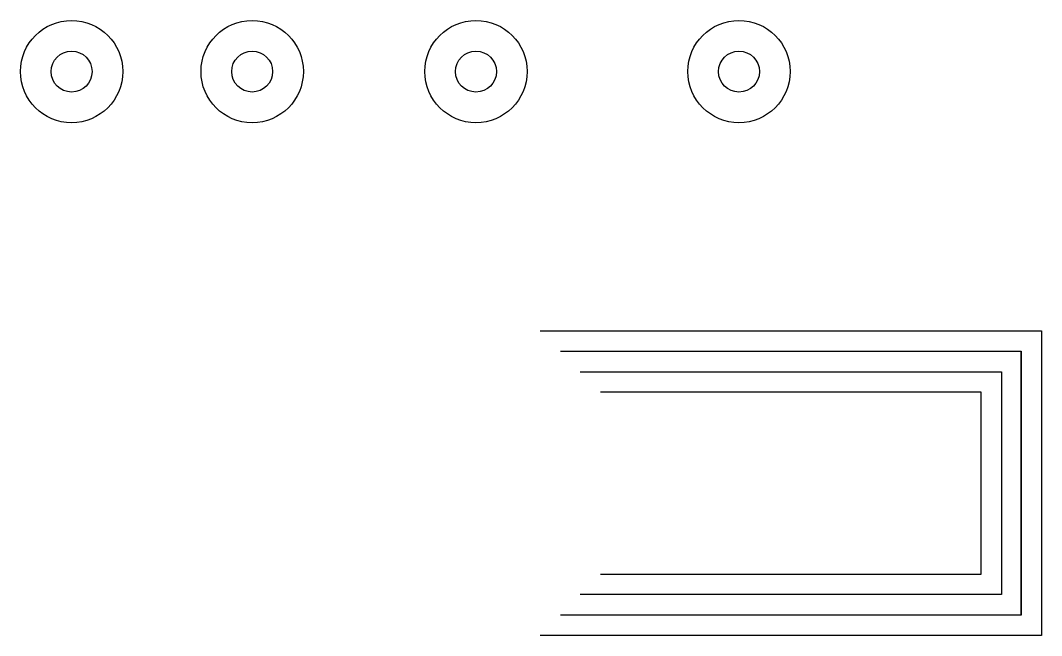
# Model space of a CAD drawing. Header units: inches. Extents: x -137.9 to -38.1, y 1.3 to 61.5.
import ezdxf

# ---------------------------------------------------------------- set-up
doc = ezdxf.new("R2010")
doc.units = ezdxf.units.IN
doc.header["$MEASUREMENT"] = 0

msp = doc.modelspace()

# ---------------------------------------------------------------- linework, layer by layer
for p, q in [((-87.123, 31.134), (-38.123, 31.134)), ((-38.123, 31.134), (-38.123, 1.334)), ((-85.123, 29.134), (-40.123, 29.134)), ((-40.123, 29.134), (-40.123, 3.334)), ((-40.123, 3.334), (-40.123, 29.134)), ((-83.223, 27.134), (-42.023, 27.134)), ((-42.023, 27.134), (-42.023, 5.334)), ((-42.023, 27.134), (-42.023, 25.134)), ((-44.023, 25.134), (-81.223, 25.134)), ((-44.023, 7.334), (-44.023, 25.134)), ((-81.223, 7.334), (-44.023, 7.334)), ((-42.023, 5.334), (-83.223, 5.334)), ((-40.123, 3.334), (-85.123, 3.334)), ((-38.123, 1.334), (-87.123, 1.334))]:
    msp.add_line(p, q)
for centre, radius in [((-132.902, 56.472), 5), ((-115.256, 56.472), 5), ((-93.391, 56.472), 5), ((-67.689, 56.472), 5), ((-132.902, 56.472), 2), ((-115.256, 56.472), 2), ((-93.391, 56.472), 2), ((-67.689, 56.472), 2)]:
    msp.add_circle(centre, radius)

doc.saveas('drawing.dxf')
